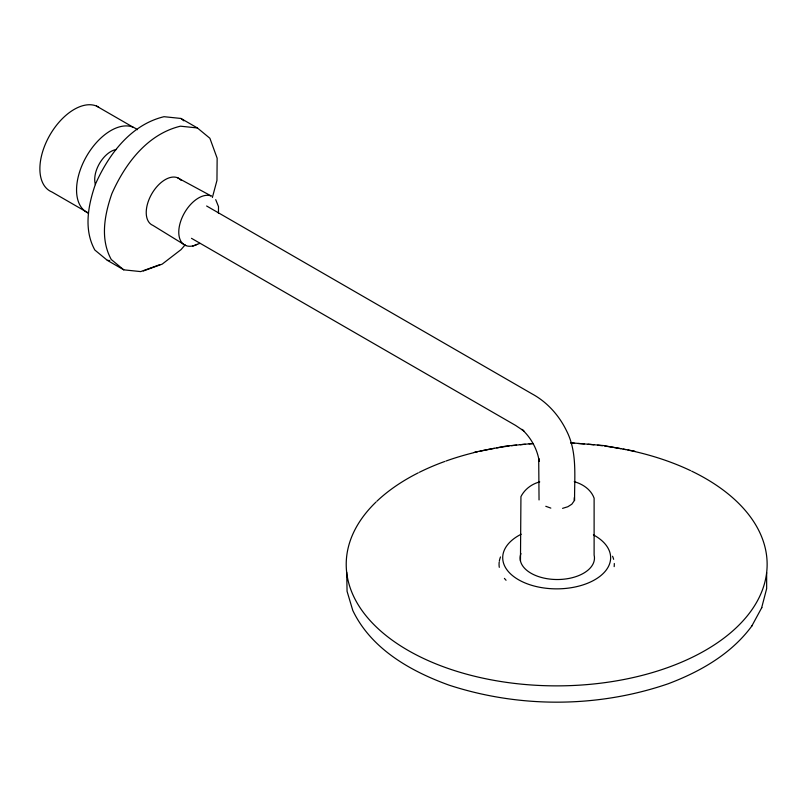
<?xml version="1.0" encoding="UTF-8"?>
<svg xmlns="http://www.w3.org/2000/svg" width="807" height="807" viewBox="0 0 807 807"><rect width="100%" height="100%" fill="white"/><g stroke="black" fill="none" stroke-linecap="round" stroke-linejoin="round"><path stroke-width="1.21" d="M218.455 213.28L218.505 206.592L215.711 199.652M574.302 497.566L574.08 501.006L571.83 504.193L567.835 506.746L562.57 508.36M761.616 607.933L766.65 588.656L766.65 572.597M212.382 197.493L216.952 180.445L217.144 158.202L209.891 138.269L197.392 127.95L180.96 118.458L164.023 116.692C130.724 124.732 108.582 154.45 95.377 184.319C88.114 205.402 83.525 229.46 94.833 250.019L107.331 260.338L123.764 269.831L140.7 271.596L160.038 264.585M346.707 572.213L347.06 591.279L352.8 610.485C371.119 648.818 410.319 671.111 448.783 685.042L449.015 685.133C519.668 708.223 597.866 707.91 668.206 683.761L668.448 683.67C700.284 671.606 731.253 654.003 751.761 626.111L751.973 625.718M751.761 626.111L761.838 607.52M185.065 244.965L181.071 249.595L162.157 264.151L143.313 270.981M199.884 243.361L192.601 246.175M539.732 481.9C531.773 483.938 524.711 489.234 520.939 496.608L520.465 561.006M474.314 452.233L505.505 446.16L532.963 443.477M570.872 442.781L603.434 445.545L634.847 451.224M197.392 127.95L180.455 126.185C147.156 134.214 125.014 163.942 111.81 193.811C104.547 214.894 99.957 238.943 111.265 259.511L123.764 269.831M107.331 260.338L109.752 260.59M574.251 481.678C582.785 484.059 590.986 489.526 594.113 498.171L594.113 555.115A37.172 21.466 0 0 1 555.922 579.507A37.172 21.466 0 0 1 520.939 553.552M545.784 506.282L550.828 508.107M177.56 177.772L211.353 196.051A27.932 16.13 -60 0 0 180.233 222.732A27.932 16.13 -60 0 0 197.19 244.309M96.467 106.05L133.135 127.213M206.622 205.997L531.995 393.846C547.106 402.007 559.049 415.363 566.514 430.756C577.6 452.313 574.291 477.24 574.604 500.501M191.491 238.317L515.612 425.44L523.874 430.988L521.927 429.354C531.006 437.707 537.341 449.126 539.207 461.352L538.703 458.437L539.046 499.947M185.681 245.53L152.866 225.355A26.863 15.504 -60 0 1 152.654 192.379A26.863 15.504 -60 0 1 181.071 180.334M180.96 118.458L183.845 120.838M691.619 471.127A210.456 121.504 0 0 1 725.019 637.288A210.456 121.504 0 0 1 439.361 665.24A210.456 121.504 0 0 1 376.052 502.004M376.909 501.197A210.456 121.504 0 0 1 418.278 472.831M419.358 472.297A210.456 121.504 0 0 1 444.778 461.463M445.898 461.059A210.456 121.504 0 0 1 474.042 452.626M475.212 452.334A210.456 121.504 0 0 1 477.552 451.779M479.913 451.234A210.456 121.504 0 0 1 494.328 448.319M496.769 447.895A210.456 121.504 0 0 1 509.035 446.019M511.507 445.696A210.456 121.504 0 0 1 516.5 445.101M520.253 444.697A210.456 121.504 0 0 1 525.286 444.223M529.059 443.921A210.456 121.504 0 0 1 532.852 443.648M570.922 443.144A210.456 121.504 0 0 1 574.574 443.305M578.226 443.507A210.456 121.504 0 0 1 584.308 443.921M587.96 444.213A210.456 121.504 0 0 1 594.002 444.788M597.614 445.182A210.456 121.504 0 0 1 602.405 445.767M604.826 446.089A210.456 121.504 0 0 1 620.754 448.631M623.175 449.096A210.456 121.504 0 0 1 625.586 449.56M627.987 450.054A210.456 121.504 0 0 1 690.56 470.622M506.05 580.253A57.62 33.269 0 0 1 504.415 578.387M499.291 567.341A57.62 33.269 0 0 1 499.19 562.116M499.341 561.077A57.62 33.269 0 0 1 500.511 556.951M612.553 556.255A57.62 33.269 0 0 1 613.633 559.332M614.278 563.488A57.62 33.269 0 0 1 614.167 566.625M95.448 184.642A22.818 13.174 -60 0 1 99.745 163.054A22.818 13.174 -60 0 1 116.511 149.456M137.321 129.725A48.491 28.003 -60 0 0 86.833 155.771A48.491 28.003 -60 0 0 88.548 213.129L51.88 191.955A48.491 28.003 -60 0 1 49.106 136.454A48.491 28.003 -60 0 1 98.636 107.129M593.397 534.87A53.968 31.16 0 0 1 594.92 579.688A53.968 31.16 0 0 1 517.287 579.002A53.968 31.16 0 0 1 521.181 534.224"/></g></svg>
